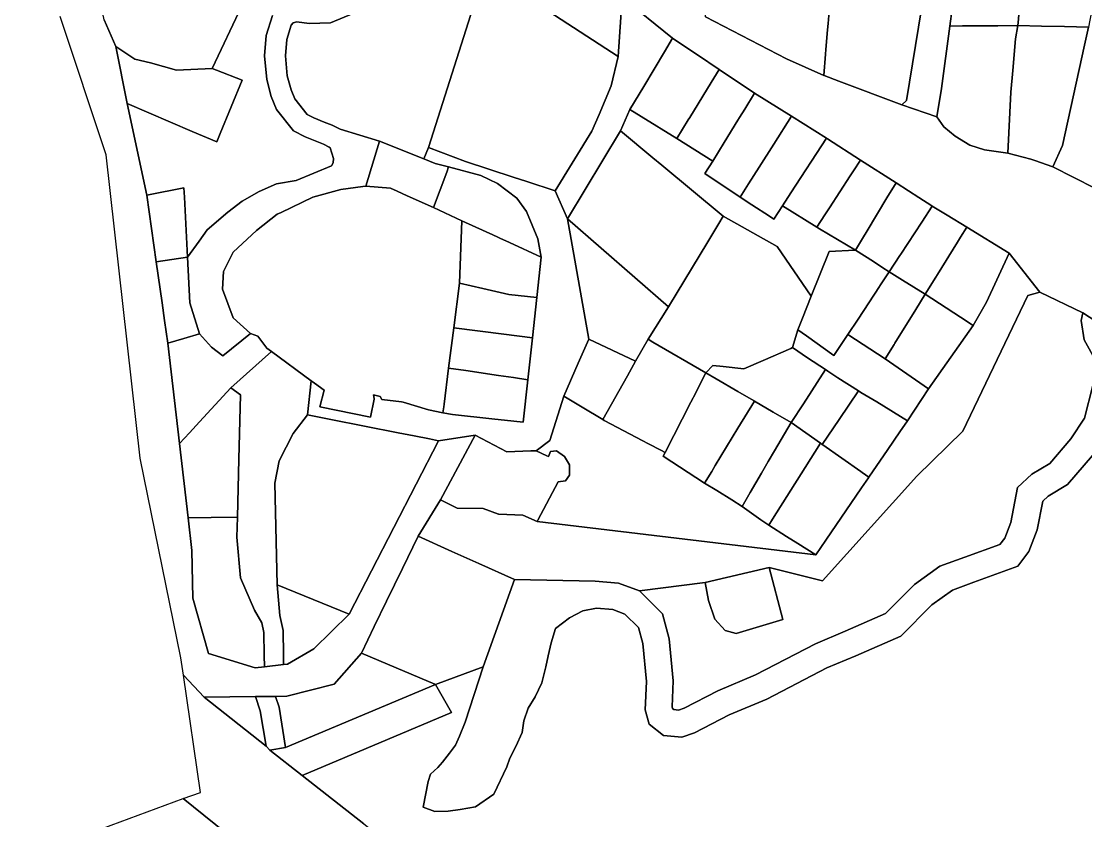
# Model space of a CAD drawing. Header units: inches. Extents: x 469561 to 471650, y 1000291 to 1003909.
# Drawn here: x 470017.7 to 470271.3, y 1001816.3 to 1002006.8 of the extents above; entities that cross this region are included whole.
import ezdxf

# ---------------------------------------------------------------- set-up
doc = ezdxf.new("R2010")
doc.units = ezdxf.units.IN
doc.header["$MEASUREMENT"] = 0
doc.layers.add('Gulele_10_08_New_Parcel', color=7, linetype='Continuous')

msp = doc.modelspace()

# ---------------------------------------------------------------- linework, layer by layer
at = {"layer": 'Gulele_10_08_New_Parcel'}
for points in [[(470255.1868, 1002005.7654), (470255.2503, 1002006.5312), (470256.0352, 1002015.9972), (470256.4702, 1002021.2437), (470257.8398, 1002021.2551), (470260.4836, 1002021.2857), (470265.2417, 1002021.3408), (470266.1511, 1002021.3513), (470274.9912, 1002021.4536), (470273.4776, 1002013.3259), (470272.0031, 1002005.4086), (470266.2844, 1002005.5299), (470260.7773, 1002005.6468)], [(470036.4693, 1002012.1793), (470039.0293, 1002021.0793), (470043.3679, 1002019.6052), (470064.2563, 1002012.5082), (470070.2439, 1002010.4739), (470063.1621, 1001995.568), (470054.7335, 1001995.1445), (470048.4993, 1001996.8793), (470044.7493, 1001997.7793), (470040.2448, 1002000.7592), (470037.4777, 1002007.1449)], [(470114.7485, 1001976.7202), (470124.8477, 1002008.4575), (470128.2293, 1002019.0501), (470159.8968, 1001998.4178), (470158.3004, 1001991.3935), (470155.3796, 1001984.5951), (470154.5181, 1001982.5897), (470153.6708, 1001980.6176), (470144.8904, 1001966.4095), (470138.1522, 1001968.6051), (470134.9361, 1001969.653), (470123.5782, 1001973.3539)], [(470238.9792, 1002005.6724), (470240.0957, 1002013.9972), (470240.4481, 1002017.4416), (470240.8238, 1002021.1129), (470249.3962, 1002021.1846), (470252.341, 1002021.2092), (470256.4702, 1002021.2437), (470256.0352, 1002015.9972), (470255.2503, 1002006.5312), (470255.1868, 1002005.7654), (470250.3666, 1002005.7377), (470242.0007, 1002005.6897)], [(470180.699, 1002011.8816), (470181.4618, 1002015.7408), (470196.8522, 1002015.2971), (470206.2401, 1002015.0265), (470206.8831, 1002015.008), (470210.7117, 1002014.8976), (470209.9677, 1002006.2664), (470209.8403, 1002004.7881), (470209.4352, 1002000.0877), (470209.3379, 1001998.9589), (470208.9028, 1001993.9118), (470200.0557, 1001997.8849), (470180.7583, 1002007.8397)], [(470208.9028, 1001993.9118), (470209.3379, 1001998.9589), (470209.4352, 1002000.0877), (470209.8403, 1002004.7881), (470209.9677, 1002006.2664), (470210.7117, 1002014.8976), (470214.7363, 1002014.7816), (470223.6092, 1002014.5258), (470225.1834, 1002014.4804), (470232.9416, 1002014.2568), (470228.6085, 1001987.9598), (470227.5355, 1001986.9259), (470212.5347, 1001992.5501), (470209.0326, 1001993.8631)], [(470144.8904, 1001966.4095), (470153.6708, 1001980.6176), (470154.5181, 1001982.5897), (470155.3796, 1001984.5951), (470158.3004, 1001991.3935), (470159.8968, 1001998.4178), (470160.8931, 1002012.5554), (470172.9179, 1002002.7534), (470170.9992, 1001999.5568), (470166.0304, 1001991.279), (470162.7338, 1001985.7869), (470160.4556, 1001980.6975), (470147.8438, 1001959.7045)], [(470235.8906, 1001984.0063), (470236.9837, 1001990.7933), (470238.9792, 1002005.6724), (470242.0007, 1002005.6897), (470250.3666, 1002005.7377), (470255.1868, 1002005.7654), (470254.5922, 1002002.6237), (470253.9393, 1001995.0793), (470253.5293, 1001989.8793), (470252.7453, 1001975.3756), (470247.2431, 1001976.178), (470243.7469, 1001977.267), (470240.2507, 1001979.445), (470237.5569, 1001981.6229)], [(470252.7453, 1001975.3756), (470253.5293, 1001989.8793), (470253.9393, 1001995.0793), (470254.5922, 1002002.6237), (470255.1868, 1002005.7654), (470260.7773, 1002005.6468), (470266.2844, 1002005.5299), (470272.0031, 1002005.4086), (470271.0642, 1002001.1467), (470265.7896, 1001977.2032), (470263.5205, 1001972.1086), (470259.1988, 1001973.6118), (470258.2476, 1001973.9427)], [(470162.7338, 1001985.7869), (470166.0304, 1001991.279), (470170.9992, 1001999.5568), (470172.9179, 1002002.7534), (470176.7668, 1002000.177), (470178.8135, 1001998.807), (470184.0331, 1001995.3131), (470182.1286, 1001992.2197), (470177.0108, 1001983.907), (470176.6209, 1001983.2736), (470173.8901, 1001978.8381), (470165.4505, 1001984.0947)], [(470040.2448, 1002000.7592), (470044.7493, 1001997.7793), (470048.4993, 1001996.8793), (470054.7335, 1001995.1445), (470063.1621, 1001995.568), (470064.2555, 1001995.1414), (470070.3093, 1001992.7793), (470065.1293, 1001980.0793), (470064.3196, 1001978.0466), (470058.4491, 1001980.5638), (470042.9599, 1001987.2052)], [(470173.8901, 1001978.8381), (470176.6209, 1001983.2736), (470177.0108, 1001983.907), (470182.1286, 1001992.2197), (470184.0331, 1001995.3131), (470192.4179, 1001989.7004), (470190.0835, 1001985.8654), (470188.8766, 1001983.8826), (470188.4614, 1001983.2005), (470185.2212, 1001977.8774), (470182.5092, 1001973.4221)], [(470180.6178, 1001970.4908), (470182.5092, 1001973.4221), (470185.2212, 1001977.8774), (470188.4614, 1001983.2005), (470188.8766, 1001983.8826), (470190.0835, 1001985.8654), (470192.4179, 1001989.7004), (470201.2172, 1001984.1777), (470196.9954, 1001977.5168), (470193.5331, 1001972.0541), (470191.0132, 1001968.0784), (470188.9825, 1001964.8745)], [(470160.4556, 1001980.6975), (470162.7338, 1001985.7869), (470165.4505, 1001984.0947), (470173.8901, 1001978.8381), (470182.5092, 1001973.4221), (470180.6178, 1001970.4908), (470188.9825, 1001964.8745), (470191.8134, 1001963.0322), (470195.9565, 1001960.3359), (470197.0468, 1001959.6263), (470199.1032, 1001962.8069), (470207.2851, 1001957.7082), (470207.8787, 1001957.3383), (470216.4903, 1001952.2655), (470216.3512, 1001952.2576), (470210.193, 1001951.9095), (470205.9357, 1001941.2528), (470197.8055, 1001953.0959), (470184.9607, 1001960.3431), (470170.3452, 1001972.483), (470168.2209, 1001974.2475)], [(470188.9825, 1001964.8745), (470191.0132, 1001968.0784), (470193.5331, 1001972.0541), (470196.9954, 1001977.5168), (470201.2172, 1001984.1777), (470209.5424, 1001978.9525), (470201.102, 1001965.8983), (470199.1032, 1001962.8069), (470197.0468, 1001959.6263), (470195.9565, 1001960.3359), (470191.8134, 1001963.0322)], [(470119.075, 1001970.8679), (470115.8974, 1001962.3823), (470109.6839, 1001965.2333), (470107.2529, 1001966.3488), (470105.7306, 1001967.0472), (470099.7974, 1001967.5004), (470103.07, 1001978.1964), (470113.6671, 1001973.9831), (470116.3204, 1001972.9282), (470119.5286, 1001972.0789)], [(470147.8438, 1001959.7045), (470160.4556, 1001980.6975), (470168.2209, 1001974.2475), (470170.3452, 1001972.483), (470184.9607, 1001960.3431), (470183.933, 1001958.6345), (470181.3029, 1001954.2618), (470171.9498, 1001938.7115)], [(470199.1032, 1001962.8069), (470201.102, 1001965.8983), (470209.5424, 1001978.9525), (470209.7804, 1001978.8031), (470217.6825, 1001973.727), (470216.0376, 1001971.1928), (470215.2292, 1001969.9474), (470210.2792, 1001962.3211), (470209.2104, 1001960.6744), (470207.2851, 1001957.7082)], [(470147.0213, 1001917.4554), (470143.64, 1001906.9216), (470140.4264, 1001904.4416), (470139.1402, 1001904.3912), (470133.4098, 1001904.1664), (470125.8989, 1001908.1932), (470117.1186, 1001906.8363), (470114.9566, 1001907.2621), (470111.3398, 1001907.9743), (470107.5396, 1001908.7227), (470091.4446, 1001911.8923), (470085.9085, 1001912.9825), (470086.8253, 1001921.1217), (470087.5847, 1001920.5655), (470089.9093, 1001918.8793), (470088.8619, 1001914.8982), (470100.9149, 1001912.4237), (470101.7962, 1001916.7166), (470101.8349, 1001916.9052), (470101.6379, 1001917.7795), (470103.1942, 1001917.4006), (470103.6148, 1001916.685), (470108.3382, 1001916.0955), (470108.6945, 1001915.9886), (470114.7239, 1001914.1798), (470118.1849, 1001913.5068), (470120.4711, 1001913.0623), (470129.838, 1001912.0413), (470135.046, 1001911.4735), (470137.3133, 1001911.2264), (470138.4241, 1001921.3675), (470139.5182, 1001931.3559), (470140.5719, 1001940.9754), (470141.6237, 1001950.5783), (470140.8255, 1001954.9684), (470138.1115, 1001961.434), (470135.7967, 1001964.6268), (470131.1671, 1001968.1389), (470127.176, 1001970.0546), (470119.5286, 1001972.0789), (470116.3204, 1001972.9282), (470113.6671, 1001973.9831), (470114.7485, 1001976.7202), (470123.5782, 1001973.3539), (470134.9361, 1001969.653), (470138.1522, 1001968.6051), (470144.8904, 1001966.4095), (470147.8438, 1001959.7045), (470152.9219, 1001931.0386), (470150.4256, 1001925.2922)], [(470207.2851, 1001957.7082), (470209.2104, 1001960.6744), (470210.2792, 1001962.3211), (470215.2292, 1001969.9474), (470216.0376, 1001971.1928), (470217.6825, 1001973.727), (470226.1494, 1001968.2881), (470223.9878, 1001964.7025), (470219.2772, 1001956.8884), (470218.1791, 1001955.0669), (470216.4903, 1001952.2655), (470207.8787, 1001957.3383)], [(470140.8255, 1001954.9684), (470141.6237, 1001950.5783), (470134.0359, 1001954.0598), (470131.7808, 1001955.0945), (470131.2423, 1001955.3416), (470130.0411, 1001955.8928), (470123.5484, 1001958.8718), (470122.6887, 1001959.2663), (470115.8974, 1001962.3823), (470119.075, 1001970.8679), (470119.5286, 1001972.0789), (470127.176, 1001970.0546), (470131.1671, 1001968.1389), (470135.7967, 1001964.6268), (470138.1115, 1001961.434)], [(470216.4903, 1001952.2655), (470218.1791, 1001955.0669), (470219.2772, 1001956.8884), (470223.9878, 1001964.7025), (470226.1494, 1001968.2881), (470229.1219, 1001966.3786), (470231.5791, 1001964.8002), (470234.6365, 1001962.8362), (470234.7566, 1001962.7628), (470232.2565, 1001958.9312), (470227.2913, 1001951.3216), (470227.0639, 1001950.973), (470224.5212, 1001947.0761), (470223.0038, 1001948.0566), (470220.7363, 1001949.5218)], [(470047.6102, 1001965.3532), (470050.8216, 1001965.994), (470053.6969, 1001966.5676), (470056.4808, 1001967.1231), (470056.5963, 1001964.9044), (470057.3412, 1001950.5881), (470049.8709, 1001949.4634)], [(470065.6339, 1001942.9154), (470065.8734, 1001947.146), (470068.1882, 1001951.7756), (470073.7757, 1001956.964), (470078.7246, 1001960.7954), (470079.649, 1001961.2414), (470087.1893, 1001964.8793), (470093.8906, 1001966.7022), (470099.0717, 1001967.4023), (470099.7974, 1001967.5004), (470105.7306, 1001967.0472), (470107.2529, 1001966.3488), (470109.6839, 1001965.2333), (470115.8974, 1001962.3823), (470122.6887, 1001959.2663), (470122.143, 1001944.3722), (470120.7819, 1001933.7586), (470119.548, 1001924.1359), (470118.4474, 1001915.5537), (470118.3613, 1001914.8821), (470118.1849, 1001913.5068), (470114.7239, 1001914.1798), (470108.6945, 1001915.9886), (470108.3382, 1001916.0955), (470103.6148, 1001916.685), (470103.1942, 1001917.4006), (470101.6379, 1001917.7795), (470101.8349, 1001916.9052), (470101.7962, 1001916.7166), (470100.9149, 1001912.4237), (470088.8619, 1001914.8982), (470089.9093, 1001918.8793), (470087.5847, 1001920.5655), (470086.8253, 1001921.1217), (470077.3485, 1001928.0625), (470076.2501, 1001928.8669), (470074.109, 1001931.7383), (470072.3036, 1001932.4226), (470068.1882, 1001936.1306)], [(470224.5212, 1001947.0761), (470227.0639, 1001950.973), (470227.2913, 1001951.3216), (470232.2565, 1001958.9312), (470234.7566, 1001962.7628), (470238.3646, 1001960.5568), (470242.985, 1001957.7318), (470241.4923, 1001955.3168), (470241.4872, 1001955.3085), (470240.7846, 1001954.1718), (470236.0028, 1001946.4353), (470235.642, 1001945.8516), (470235.6325, 1001945.8362), (470233.0928, 1001941.7272), (470227.684, 1001945.1024)], [(470122.143, 1001944.3722), (470122.6887, 1001959.2663), (470123.5484, 1001958.8718), (470130.0411, 1001955.8928), (470131.2423, 1001955.3416), (470131.7808, 1001955.0945), (470134.0359, 1001954.0598), (470141.6237, 1001950.5783), (470140.5719, 1001940.9754), (470133.8764, 1001941.7088), (470127.6806, 1001943.1152)], [(470147.8438, 1001959.7045), (470171.9498, 1001938.7115), (470167.049, 1001931.0039), (470164.1037, 1001925.7851), (470152.9219, 1001931.0386)], [(470167.049, 1001931.0039), (470171.9498, 1001938.7115), (470181.3029, 1001954.2618), (470183.933, 1001958.6345), (470184.9607, 1001960.3431), (470197.8055, 1001953.0959), (470205.9357, 1001941.2528), (470203.8504, 1001936.0327), (470202.7344, 1001933.2393), (470201.4531, 1001929.0161), (470201.0444, 1001928.8385), (470194.4493, 1001925.9728), (470189.8924, 1001923.9927), (470184.9788, 1001924.4979), (470182.5293, 1001924.7497), (470180.8389, 1001922.9844), (470168.165, 1001930.3549)], [(470247.7107, 1001939.888), (470244.5383, 1001934.2884), (470241.4862, 1001936.2738), (470233.0928, 1001941.7272), (470235.6325, 1001945.8362), (470235.642, 1001945.8516), (470236.0028, 1001946.4353), (470240.7846, 1001954.1718), (470241.4872, 1001955.3085), (470241.4923, 1001955.3168), (470242.985, 1001957.7318), (470253.1272, 1001951.5307)], [(470049.8709, 1001949.4634), (470057.3412, 1001950.5881), (470057.9069, 1001939.7171), (470060.2031, 1001932.2947), (470056.4283, 1001931.1848), (470052.6303, 1001930.068), (470051.8566, 1001935.5059), (470051.2592, 1001939.7051)], [(470112.2495, 1001884.0872), (470117.5975, 1001892.7079), (470121.5886, 1001890.7922), (470127.7348, 1001890.7124), (470131.4066, 1001889.3554), (470131.4782, 1001889.3525), (470137.2335, 1001889.116), (470140.6658, 1001887.5993), (470207.0271, 1001879.6077), (470209.4354, 1001883.1408), (470217.9049, 1001895.5658), (470219.5512, 1001897.981), (470219.6516, 1001898.1271), (470224.1906, 1001904.7355), (470227.0595, 1001908.9122), (470228.9099, 1001911.6062), (470233.862, 1001919.1636), (470244.5383, 1001934.2884), (470247.7107, 1001939.888), (470253.1272, 1001951.5307), (470260.4116, 1001942.2403), (470257.5384, 1001941.4588), (470242.0214, 1001909.0856), (470231.0968, 1001898.4087), (470208.6486, 1001873.4008), (470195.9091, 1001876.5759), (470180.6562, 1001873.0719), (470165.0248, 1001871.0461), (470160.0039, 1001872.8418), (470154.4418, 1001873.3207), (470135.2439, 1001873.7575), (470126.7187, 1001877.5872), (470120.3302, 1001880.4571)], [(470202.7344, 1001933.2393), (470203.8504, 1001936.0327), (470205.9357, 1001941.2528), (470210.193, 1001951.9095), (470216.3512, 1001952.2576), (470216.4903, 1001952.2655), (470220.7363, 1001949.5218), (470223.0038, 1001948.0566), (470224.5212, 1001947.0761), (470222.3202, 1001943.7493), (470222.2135, 1001943.588), (470217.088, 1001935.8407), (470214.6571, 1001932.1665), (470211.336, 1001927.1466), (470204.7798, 1001931.7905)], [(470214.6571, 1001932.1665), (470217.088, 1001935.8407), (470222.2135, 1001943.588), (470222.3202, 1001943.7493), (470224.5212, 1001947.0761), (470227.684, 1001945.1024), (470233.0928, 1001941.7272), (470230.8709, 1001938.1324), (470230.8659, 1001938.1243), (470225.8883, 1001930.0711), (470225.6775, 1001929.73), (470223.5711, 1001926.3221)], [(470120.7819, 1001933.7586), (470122.143, 1001944.3722), (470127.6806, 1001943.1152), (470133.8764, 1001941.7088), (470140.5719, 1001940.9754), (470139.5182, 1001931.3559), (470132.6972, 1001932.2306)], [(470244.5383, 1001934.2884), (470233.862, 1001919.1636), (470223.5711, 1001926.3221), (470225.6775, 1001929.73), (470225.8883, 1001930.0711), (470230.8659, 1001938.1243), (470230.8709, 1001938.1324), (470233.0928, 1001941.7272), (470241.4862, 1001936.2738)], [(470119.548, 1001924.1359), (470120.7819, 1001933.7586), (470132.6972, 1001932.2306), (470139.5182, 1001931.3559), (470138.4241, 1001921.3675), (470134.9802, 1001921.8726), (470131.4356, 1001922.3924), (470123.6801, 1001923.5299)], [(470201.4531, 1001929.0161), (470202.7344, 1001933.2393), (470204.7798, 1001931.7905), (470211.336, 1001927.1466), (470214.6571, 1001932.1665), (470223.5711, 1001926.3221), (470233.862, 1001919.1636), (470228.9099, 1001911.6062), (470221.5381, 1001916.0657), (470217.7621, 1001918.35), (470217.1825, 1001918.7212), (470212.294, 1001921.8515), (470209.9173, 1001923.3734), (470209.311, 1001923.7776), (470205.0712, 1001926.6041)], [(470052.6303, 1001930.068), (470056.4283, 1001931.1848), (470060.2031, 1001932.2947), (470063.01, 1001929.1486), (470065.7759, 1001927.0842), (470072.3036, 1001932.4226), (470074.109, 1001931.7383), (470076.2501, 1001928.8669), (470077.3485, 1001928.0625), (470067.6484, 1001919.4628), (470060.1651, 1001911.3082), (470057.8087, 1001908.7405), (470055.4402, 1001906.1595)], [(470147.0213, 1001917.4554), (470150.4256, 1001925.2922), (470152.9219, 1001931.0386), (470164.1037, 1001925.7851), (470162.1436, 1001922.3119), (470156.254, 1001911.8759), (470151.3802, 1001914.8212)], [(470156.254, 1001911.8759), (470162.1436, 1001922.3119), (470164.1037, 1001925.7851), (470167.049, 1001931.0039), (470168.165, 1001930.3549), (470180.8389, 1001922.9844), (470178.8642, 1001919.1483), (470178.4032, 1001918.2528), (470177.247, 1001916.0069), (470171.0964, 1001904.0588), (470170.0671, 1001904.5991), (470167.1705, 1001906.1195), (470165.6712, 1001906.9064), (470162.7955, 1001908.4159), (470156.5864, 1001911.675)], [(470067.6484, 1001919.4628), (470077.3485, 1001928.0625), (470086.8253, 1001921.1217), (470085.9085, 1001912.9825), (470082.4762, 1001908.5125), (470079.2035, 1001902.047), (470078.1658, 1001896.699), (470078.7246, 1001872.5131), (470079.3194, 1001865.158), (470080.1195, 1001861.628), (470080.1654, 1001855.7801), (470080.22, 1001853.4676), (470075.6555, 1001852.9222), (470075.5906, 1001855.708), (470075.5475, 1001861.0979), (470075.0147, 1001863.4488), (470073.2668, 1001866.4092), (470069.9313, 1001874.1704), (470069.1033, 1001883.8352), (470069.2287, 1001888.6443), (470069.5877, 1001902.4162), (470069.9874, 1001917.7499)], [(470180.8389, 1001922.9844), (470182.5293, 1001924.7497), (470184.9788, 1001924.4979), (470189.8924, 1001923.9927), (470194.4493, 1001925.9728), (470201.0444, 1001928.8385), (470201.4531, 1001929.0161), (470205.0712, 1001926.6041), (470209.311, 1001923.7776), (470204.0566, 1001915.652), (470201.1572, 1001911.1684), (470196.8611, 1001913.6668), (470192.3901, 1001916.2669), (470192.1731, 1001916.3931), (470188.4114, 1001918.5806), (470183.2751, 1001921.5676)], [(470118.1849, 1001913.5068), (470118.3613, 1001914.8821), (470118.4474, 1001915.5537), (470119.548, 1001924.1359), (470123.6801, 1001923.5299), (470131.4356, 1001922.3924), (470134.9802, 1001921.8726), (470138.4241, 1001921.3675), (470137.3133, 1001911.2264), (470135.046, 1001911.4735), (470129.838, 1001912.0413), (470120.4711, 1001913.0623)], [(470170.6245, 1001903.1421), (470171.0964, 1001904.0588), (470177.247, 1001916.0069), (470178.4032, 1001918.2528), (470178.8642, 1001919.1483), (470180.8389, 1001922.9844), (470183.2751, 1001921.5676), (470188.4114, 1001918.5806), (470192.1731, 1001916.3931), (470192.3901, 1001916.2669), (470188.4704, 1001909.8121), (470183.0738, 1001900.9253), (470182.2272, 1001899.5312), (470180.5337, 1001896.7424)], [(470201.1572, 1001911.1684), (470204.0566, 1001915.652), (470209.311, 1001923.7776), (470209.9173, 1001923.3734), (470212.294, 1001921.8515), (470217.1825, 1001918.7212), (470212.5766, 1001911.8938), (470208.5639, 1001905.9456), (470208.1562, 1001906.2331)], [(470055.4402, 1001906.1595), (470057.8087, 1001908.7405), (470060.1651, 1001911.3082), (470067.6484, 1001919.4628), (470069.9874, 1001917.7499), (470069.5877, 1001902.4162), (470069.2287, 1001888.6443), (470062.9911, 1001888.5345), (470057.465, 1001888.4372)], [(470140.4264, 1001904.4416), (470143.64, 1001906.9216), (470147.0213, 1001917.4554), (470151.3802, 1001914.8212), (470156.254, 1001911.8759), (470156.5864, 1001911.675), (470162.7955, 1001908.4159), (470165.6712, 1001906.9064), (470167.1705, 1001906.1195), (470170.0671, 1001904.5991), (470171.0964, 1001904.0588), (470170.6245, 1001903.1421), (470180.5337, 1001896.7424), (470183.4394, 1001894.9278), (470186.9851, 1001892.7135), (470189.4513, 1001891.1734), (470193.9469, 1001888.0077), (470195.8104, 1001886.6955), (470200.0195, 1001884.0358), (470202.7135, 1001882.3334), (470207.0271, 1001879.6077), (470140.6658, 1001887.5993), (470140.7998, 1001887.8553), (470145.6078, 1001897.043), (470147.3708, 1001897.2577), (470148.3287, 1001898.6147), (470148.3287, 1001901.0891), (470147.1313, 1001903.0847), (470145.2156, 1001904.4416), (470143.8495, 1001904.2485), (470143.2999, 1001903.0847), (470142.9167, 1001903.2657)], [(470208.5639, 1001905.9456), (470212.5766, 1001911.8938), (470217.1825, 1001918.7212), (470217.7621, 1001918.35), (470221.5381, 1001916.0657), (470228.9099, 1001911.6062), (470227.0595, 1001908.9122), (470224.1906, 1001904.7355), (470219.6516, 1001898.1271), (470218.0496, 1001899.2568), (470217.7612, 1001899.4601), (470208.7236, 1001905.833)], [(470180.5337, 1001896.7424), (470182.2272, 1001899.5312), (470183.0738, 1001900.9253), (470188.4704, 1001909.8121), (470192.3901, 1001916.2669), (470196.8611, 1001913.6668), (470201.1572, 1001911.1684), (470197.1935, 1001904.3979), (470195.699, 1001901.8452), (470194.1064, 1001899.1249), (470191.4064, 1001894.513), (470189.4513, 1001891.1734), (470186.9851, 1001892.7135), (470183.4394, 1001894.9278)], [(470078.1658, 1001896.699), (470079.2035, 1001902.047), (470082.4762, 1001908.5125), (470085.9085, 1001912.9825), (470091.4446, 1001911.8923), (470107.5396, 1001908.7227), (470111.3398, 1001907.9743), (470114.9566, 1001907.2621), (470117.1186, 1001906.8363), (470095.8063, 1001865.4889), (470078.7246, 1001872.5131)], [(470189.4513, 1001891.1734), (470191.4064, 1001894.513), (470194.1064, 1001899.1249), (470195.699, 1001901.8452), (470197.1935, 1001904.3979), (470201.1572, 1001911.1684), (470208.1562, 1001906.2331), (470204.4786, 1001900.4131), (470196.7212, 1001888.1369), (470195.8104, 1001886.6955), (470193.9469, 1001888.0077)], [(470117.5975, 1001892.7079), (470125.8989, 1001908.1932), (470133.4098, 1001904.1664), (470139.1402, 1001904.3912), (470140.4264, 1001904.4416), (470142.9167, 1001903.2657), (470143.2999, 1001903.0847), (470143.8495, 1001904.2485), (470145.2156, 1001904.4416), (470147.1313, 1001903.0847), (470148.3287, 1001901.0891), (470148.3287, 1001898.6147), (470147.3708, 1001897.2577), (470145.6078, 1001897.043), (470140.7998, 1001887.8553), (470140.6658, 1001887.5993), (470137.2335, 1001889.116), (470131.4782, 1001889.3525), (470131.4066, 1001889.3554), (470127.7348, 1001890.7124), (470121.5886, 1001890.7922)], [(470195.8104, 1001886.6955), (470196.7212, 1001888.1369), (470204.4786, 1001900.4131), (470208.1562, 1001906.2331), (470208.5639, 1001905.9456), (470208.7236, 1001905.833), (470217.7612, 1001899.4601), (470218.0496, 1001899.2568), (470219.6516, 1001898.1271), (470219.5512, 1001897.981), (470217.9049, 1001895.5658), (470209.4354, 1001883.1408), (470207.0271, 1001879.6077), (470202.7135, 1001882.3334), (470200.0195, 1001884.0358)], [(470057.465, 1001888.4372), (470062.9911, 1001888.5345), (470069.2287, 1001888.6443), (470069.1033, 1001883.8352), (470069.9313, 1001874.1704), (470073.2668, 1001866.4092), (470075.0147, 1001863.4488), (470075.5475, 1001861.0979), (470075.5906, 1001855.708), (470075.6555, 1001852.9222), (470073.4674, 1001852.6607), (470062.3145, 1001856.0865), (470058.6064, 1001869.3327), (470058.3496, 1001880.6948)], [(470098.7597, 1001856.2296), (470101.8056, 1001862.5197), (470104.7328, 1001868.5646), (470108.533, 1001876.4124), (470112.2495, 1001884.0872), (470120.3302, 1001880.4571), (470126.7187, 1001877.5872), (470135.2439, 1001873.7575), (470127.7348, 1001852.9569), (470116.4002, 1001848.7264), (470116.2834, 1001848.7761), (470107.0143, 1001852.7186)], [(470180.6562, 1001873.0719), (470195.9091, 1001876.5759), (470199.1312, 1001864.2192), (470188.0796, 1001860.8592), (470185.4455, 1001861.5776), (470182.9711, 1001864.2916), (470181.4545, 1001868.7615)], [(470078.7246, 1001872.5131), (470095.8063, 1001865.4889), (470087.387, 1001857.2283), (470081.1118, 1001853.5742), (470080.22, 1001853.4676), (470080.1654, 1001855.7801), (470080.1195, 1001861.628), (470079.3194, 1001865.158)], [(470078.3022, 1001845.8934), (470080.9977, 1001845.9234), (470092.2931, 1001848.7782), (470098.7597, 1001856.2296), (470107.0143, 1001852.7186), (470116.2834, 1001848.7761), (470116.4002, 1001848.7264), (470080.7122, 1001833.6768), (470079.1523, 1001843.3356)], [(470061.3019, 1001845.7044), (470076.0275, 1001834.0616), (470076.9185, 1001833.1058), (470084.6263, 1001827.0415), (470099.3085, 1001815.4898), (470183.0394, 1001748.9427), (470168.2081, 1001731.3024), (470056.3103, 1001821.5147), (470060.3846, 1001823.019), (470056.3581, 1001850.9607)], [(470076.9185, 1001833.1058), (470080.7122, 1001833.6768), (470116.4002, 1001848.7264), (470120.2461, 1001842.0698), (470084.6263, 1001827.0415)], [(470061.3019, 1001845.7044), (470073.4913, 1001845.8399), (470074.6622, 1001842.432), (470076.0275, 1001834.0616)], [(470073.4913, 1001845.8399), (470078.3022, 1001845.8934), (470079.1523, 1001843.3356), (470080.7122, 1001833.6768), (470076.9185, 1001833.1058), (470076.0275, 1001834.0616), (470074.6622, 1001842.432)]]:
    msp.add_lwpolyline(points, close=True, dxfattribs=at)
for points in [[(470160.8931, 1002012.5554), (470159.8968, 1001998.4178), (470128.2293, 1002019.0501)], [(470240.0957, 1002013.9972), (470238.9792, 1002005.6724), (470236.9837, 1001990.7933), (470235.8906, 1001984.0063), (470227.5355, 1001986.9259), (470228.6085, 1001987.9598), (470232.9416, 1002014.2568)], [(470277.2499, 1001933.0276), (470270.6253, 1001937.3144), (470260.4116, 1001942.2403), (470253.1272, 1001951.5307), (470242.985, 1001957.7318), (470238.3646, 1001960.5568), (470234.7566, 1001962.7628), (470234.6365, 1001962.8362), (470231.5791, 1001964.8002), (470229.1219, 1001966.3786), (470226.1494, 1001968.2881), (470217.6825, 1001973.727), (470209.7804, 1001978.8031), (470209.5424, 1001978.9525), (470201.2172, 1001984.1777), (470192.4179, 1001989.7004), (470184.0331, 1001995.3131), (470178.8135, 1001998.807), (470176.7668, 1002000.177), (470172.9179, 1002002.7534), (470160.8931, 1002012.5554)], [(470077.5569, 1002008.2156), (470076.0551, 1002003.4065), (470075.6461, 1001998.5329), (470076.196, 1001992.9429), (470077.2639, 1001988.8865), (470078.545, 1001985.7436), (470082.616, 1001980.6791), (470085.3452, 1001979.2405), (470088.1053, 1001978.1238), (470089.7316, 1001977.5077), (470091.0837, 1001976.7929), (470091.339, 1001976.6171), (470092.08, 1001974.0593), (470091.9968, 1001973.0649), (470091.6622, 1001972.3168), (470083.2327, 1001968.8535), (470078.5554, 1001968.0193), (470074.4266, 1001966.2451), (470070.3459, 1001963.9082), (470066.9357, 1001961.3015), (470061.9758, 1001957.101), (470060.0834, 1001954.3715), (470057.3412, 1001950.5881), (470056.5963, 1001964.9044), (470056.4808, 1001967.1231), (470053.6969, 1001966.5676), (470050.8216, 1001965.994), (470047.6102, 1001965.3532), (470042.9599, 1001987.2052), (470058.4491, 1001980.5638), (470064.3196, 1001978.0466), (470065.1293, 1001980.0793), (470070.3093, 1001992.7793), (470064.2555, 1001995.1414), (470063.1621, 1001995.568), (470070.2439, 1002010.4739)], [(470099.2437, 1002009.7174), (470091.3706, 1002006.4071), (470086.3245, 1002006.3061), (470083.378, 1002006.6819), (470082.4609, 1002006.446), (470082.042, 1002005.8966), (470080.9649, 1002002.4462), (470080.6392, 1001998.5692), (470081.106, 1001993.8257), (470081.9907, 1001990.4655), (470082.8762, 1001988.2928), (470085.8471, 1001984.597), (470087.4423, 1001983.756), (470089.9189, 1001982.7544), (470091.7827, 1001982.0478), (470093.6648, 1001981.0531), (470103.07, 1001978.1964), (470099.7974, 1001967.5004), (470099.0717, 1001967.4023), (470093.8906, 1001966.7022), (470087.1893, 1001964.8793), (470079.649, 1001961.2414), (470078.7246, 1001960.7954), (470073.7757, 1001956.964), (470068.1882, 1001951.7756), (470065.8734, 1001947.146), (470065.6339, 1001942.9154), (470068.1882, 1001936.1306), (470072.3036, 1001932.4226), (470065.7759, 1001927.0842), (470063.01, 1001929.1486), (470060.2031, 1001932.2947), (470057.9069, 1001939.7171), (470057.3412, 1001950.5881), (470060.0834, 1001954.3715), (470061.9758, 1001957.101), (470066.9357, 1001961.3015), (470070.3459, 1001963.9082), (470074.4266, 1001966.2451), (470078.5554, 1001968.0193), (470083.2327, 1001968.8535), (470091.6622, 1001972.3168), (470091.9968, 1001973.0649), (470092.08, 1001974.0593), (470091.339, 1001976.6171), (470091.0837, 1001976.7929), (470089.7316, 1001977.5077), (470088.1053, 1001978.1238), (470085.3452, 1001979.2405), (470082.616, 1001980.6791), (470078.545, 1001985.7436), (470077.2639, 1001988.8865), (470076.196, 1001992.9429), (470075.6461, 1001998.5329), (470076.0551, 1002003.4065), (470077.5569, 1002008.2156)], [(470124.8477, 1002008.4575), (470114.7485, 1001976.7202), (470113.6671, 1001973.9831), (470103.07, 1001978.1964), (470093.6648, 1001981.0531), (470091.7827, 1001982.0478), (470089.9189, 1001982.7544), (470087.4423, 1001983.756), (470085.8471, 1001984.597), (470082.8762, 1001988.2928), (470081.9907, 1001990.4655), (470081.106, 1001993.8257), (470080.6392, 1001998.5692), (470080.9649, 1002002.4462), (470082.042, 1002005.8966), (470082.4609, 1002006.446), (470083.378, 1002006.6819), (470086.3245, 1002006.3061), (470091.3706, 1002006.4071), (470099.2437, 1002009.7174)], [(470037.4777, 1002007.1449), (470040.2448, 1002000.7592), (470042.9599, 1001987.2052), (470047.6102, 1001965.3532), (470049.8709, 1001949.4634), (470051.2592, 1001939.7051), (470051.8566, 1001935.5059), (470052.6303, 1001930.068), (470055.4402, 1001906.1595), (470057.465, 1001888.4372), (470058.3496, 1001880.6948), (470058.6064, 1001869.3327), (470062.3145, 1001856.0865), (470073.4674, 1001852.6607), (470075.6555, 1001852.9222), (470080.22, 1001853.4676), (470081.1118, 1001853.5742), (470087.387, 1001857.2283), (470095.8063, 1001865.4889), (470117.1186, 1001906.8363), (470125.8989, 1001908.1932), (470117.5975, 1001892.7079), (470112.2495, 1001884.0872), (470108.533, 1001876.4124), (470104.7328, 1001868.5646), (470101.8056, 1001862.5197), (470098.7597, 1001856.2296), (470092.2931, 1001848.7782), (470080.9977, 1001845.9234), (470078.3022, 1001845.8934), (470073.4913, 1001845.8399), (470061.3019, 1001845.7044), (470056.3581, 1001850.9607), (470055.7595, 1001855.1143), (470046.0755, 1001902.6789), (470037.9814, 1001974.9655), (470026.9966, 1002007.9282)], [(470180.7583, 1002007.8397), (470200.0557, 1001997.8849), (470208.9028, 1001993.9118), (470209.0326, 1001993.8631), (470212.5347, 1001992.5501), (470227.5355, 1001986.9259), (470235.8906, 1001984.0063), (470237.5569, 1001981.6229), (470240.2507, 1001979.445), (470243.7469, 1001977.267), (470247.2431, 1001976.178), (470252.7453, 1001975.3756), (470258.2476, 1001973.9427), (470259.1988, 1001973.6118), (470263.5205, 1001972.1086), (470273.5155, 1001966.9926)], [(470273.5155, 1001966.9926), (470263.5205, 1001972.1086), (470265.7896, 1001977.2032), (470271.0642, 1002001.1467), (470272.0031, 1002005.4086)], [(470272.9998, 1001919.9659), (470271.038, 1001912.1871), (470267.7749, 1001907.2456), (470262.7609, 1001901.4366), (470258.4857, 1001898.8391), (470255.12, 1001895.7012), (470253.4913, 1001887.3604), (470252.0609, 1001883.6003), (470250.8353, 1001882.106), (470242.5148, 1001879.0661), (470236.6101, 1001876.8964), (470230.5083, 1001872.5717), (470223.6055, 1001865.6167), (470214.0524, 1001861.4315), (470206.9579, 1001858.4475), (470192.6235, 1001851.0133), (470183.6649, 1001847.2394), (470175.6223, 1001843.1022), (470174.2853, 1001842.6363), (470173.212, 1001842.7292), (470172.8774, 1001842.9959), (470172.7701, 1001843.3805), (470173.0587, 1001849.6109), (470172.074, 1001859.6259), (470170.4819, 1001865.5846), (470165.0248, 1001871.0461), (470180.6562, 1001873.0719), (470181.4545, 1001868.7615), (470182.9711, 1001864.2916), (470185.4455, 1001861.5776), (470188.0796, 1001860.8592), (470199.1312, 1001864.2192), (470195.9091, 1001876.5759), (470208.6486, 1001873.4008), (470231.0968, 1001898.4087), (470242.0214, 1001909.0856), (470257.5384, 1001941.4588), (470260.4116, 1001942.2403), (470270.6253, 1001937.3144), (470270.2922, 1001935.4747), (470271.006, 1001930.9062), (470273.8537, 1001925.6935)], [(470273.8537, 1001925.6935), (470271.006, 1001930.9062), (470270.2922, 1001935.4747), (470270.6253, 1001937.3144), (470277.2499, 1001933.0276)], [(470272.965, 1001903.3168), (470267.0098, 1001896.4164), (470262.4288, 1001893.6334), (470261.092, 1001892.3866), (470259.7601, 1001885.5706), (470257.8035, 1001880.4239), (470255.1335, 1001876.8906), (470244.7081, 1001873.0809), (470239.6038, 1001871.2065), (470234.6437, 1001867.6914), (470227.2746, 1001860.2653), (470216.5666, 1001855.5744), (470209.6641, 1001852.6716), (470195.3326, 1001845.2387), (470186.3642, 1001841.4597), (470178.1415, 1001837.2297), (470175.0944, 1001836.1687), (470170.7465, 1001836.5458), (470167.2914, 1001839.2957), (470166.3559, 1001842.6549), (470166.6703, 1001849.4452), (470165.782, 1001858.4841), (470164.7652, 1001862.2885), (470161.5292, 1001865.5269), (470158.635, 1001866.5622), (470154.7743, 1001866.8946), (470151.5486, 1001866.3048), (470148.3358, 1001864.6453), (470144.9986, 1001862.1043), (470143.9409, 1001858.6726), (470143.2233, 1001855.5686), (470142.6723, 1001852.9376), (470141.7726, 1001849.1564), (470140.196, 1001845.8074), (470138.4738, 1001843.0783), (470137.4804, 1001840.1035), (470137.1001, 1001837.257), (470135.5222, 1001833.9732), (470134.1539, 1001831.1809), (470133.424, 1001829.1139), (470130.3395, 1001822.6227), (470125.9821, 1001819.5541), (470122.3214, 1001818.9459), (470119.4619, 1001818.5025), (470116.2426, 1001818.4337), (470113.4353, 1001819.5037), (470114.6266, 1001825.6045), (470115.2213, 1001827.3858), (470116.9863, 1001828.9382), (470118.0593, 1001830.1793), (470119.7858, 1001832.321), (470121.1845, 1001834.2774), (470122.095, 1001836.4374), (470123.5124, 1001839.7833), (470127.7348, 1001852.9569), (470135.2439, 1001873.7575), (470154.4418, 1001873.3207), (470160.0039, 1001872.8418), (470165.0248, 1001871.0461), (470170.4819, 1001865.5846), (470172.074, 1001859.6259), (470173.0587, 1001849.6109), (470172.7701, 1001843.3805), (470172.8774, 1001842.9959), (470173.212, 1001842.7292), (470174.2853, 1001842.6363), (470175.6223, 1001843.1022), (470183.6649, 1001847.2394), (470192.6235, 1001851.0133), (470206.9579, 1001858.4475), (470214.0524, 1001861.4315), (470223.6055, 1001865.6167), (470230.5083, 1001872.5717), (470236.6101, 1001876.8964), (470242.5148, 1001879.0661), (470250.8353, 1001882.106), (470252.0609, 1001883.6003), (470253.4913, 1001887.3604), (470255.12, 1001895.7012), (470258.4857, 1001898.8391), (470262.7609, 1001901.4366), (470267.7749, 1001907.2456), (470271.038, 1001912.1871), (470272.9998, 1001919.9659)], [(470099.3085, 1001815.4898), (470084.6263, 1001827.0415), (470120.2461, 1001842.0698), (470116.4002, 1001848.7264), (470127.7348, 1001852.9569), (470123.5124, 1001839.7833), (470122.095, 1001836.4374), (470121.1845, 1001834.2774), (470119.7858, 1001832.321), (470118.0593, 1001830.1793), (470116.9863, 1001828.9382), (470115.2213, 1001827.3858), (470114.6266, 1001825.6045), (470113.4353, 1001819.5037), (470116.2426, 1001818.4337), (470119.4619, 1001818.5025), (470122.3214, 1001818.9459), (470125.9821, 1001819.5541), (470130.3395, 1001822.6227), (470133.424, 1001829.1139), (470134.1539, 1001831.1809), (470135.5222, 1001833.9732), (470137.1001, 1001837.257), (470137.4804, 1001840.1035), (470138.4738, 1001843.0783), (470140.196, 1001845.8074), (470141.7726, 1001849.1564), (470142.6723, 1001852.9376), (470143.2233, 1001855.5686), (470143.9409, 1001858.6726), (470144.9986, 1001862.1043), (470148.3358, 1001864.6453), (470151.5486, 1001866.3048), (470154.7743, 1001866.8946), (470158.635, 1001866.5622), (470161.5292, 1001865.5269), (470164.7652, 1001862.2885), (470165.782, 1001858.4841), (470166.6703, 1001849.4452), (470166.3559, 1001842.6549), (470167.2914, 1001839.2957), (470170.7465, 1001836.5458), (470175.0944, 1001836.1687), (470178.1415, 1001837.2297), (470186.3642, 1001841.4597), (470195.3326, 1001845.2387), (470209.6641, 1001852.6716), (470216.5666, 1001855.5744), (470227.2746, 1001860.2653), (470234.6437, 1001867.6914), (470239.6038, 1001871.2065), (470244.7081, 1001873.0809), (470255.1335, 1001876.8906), (470257.8035, 1001880.4239), (470259.7601, 1001885.5706), (470261.092, 1001892.3866), (470262.4288, 1001893.6334), (470267.0098, 1001896.4164), (470272.965, 1001903.3168)], [(470017.721, 1001807.2668), (470056.3103, 1001821.5147), (470168.2081, 1001731.3024)]]:
    msp.add_lwpolyline(points, dxfattribs=at)

doc.saveas('drawing.dxf')
